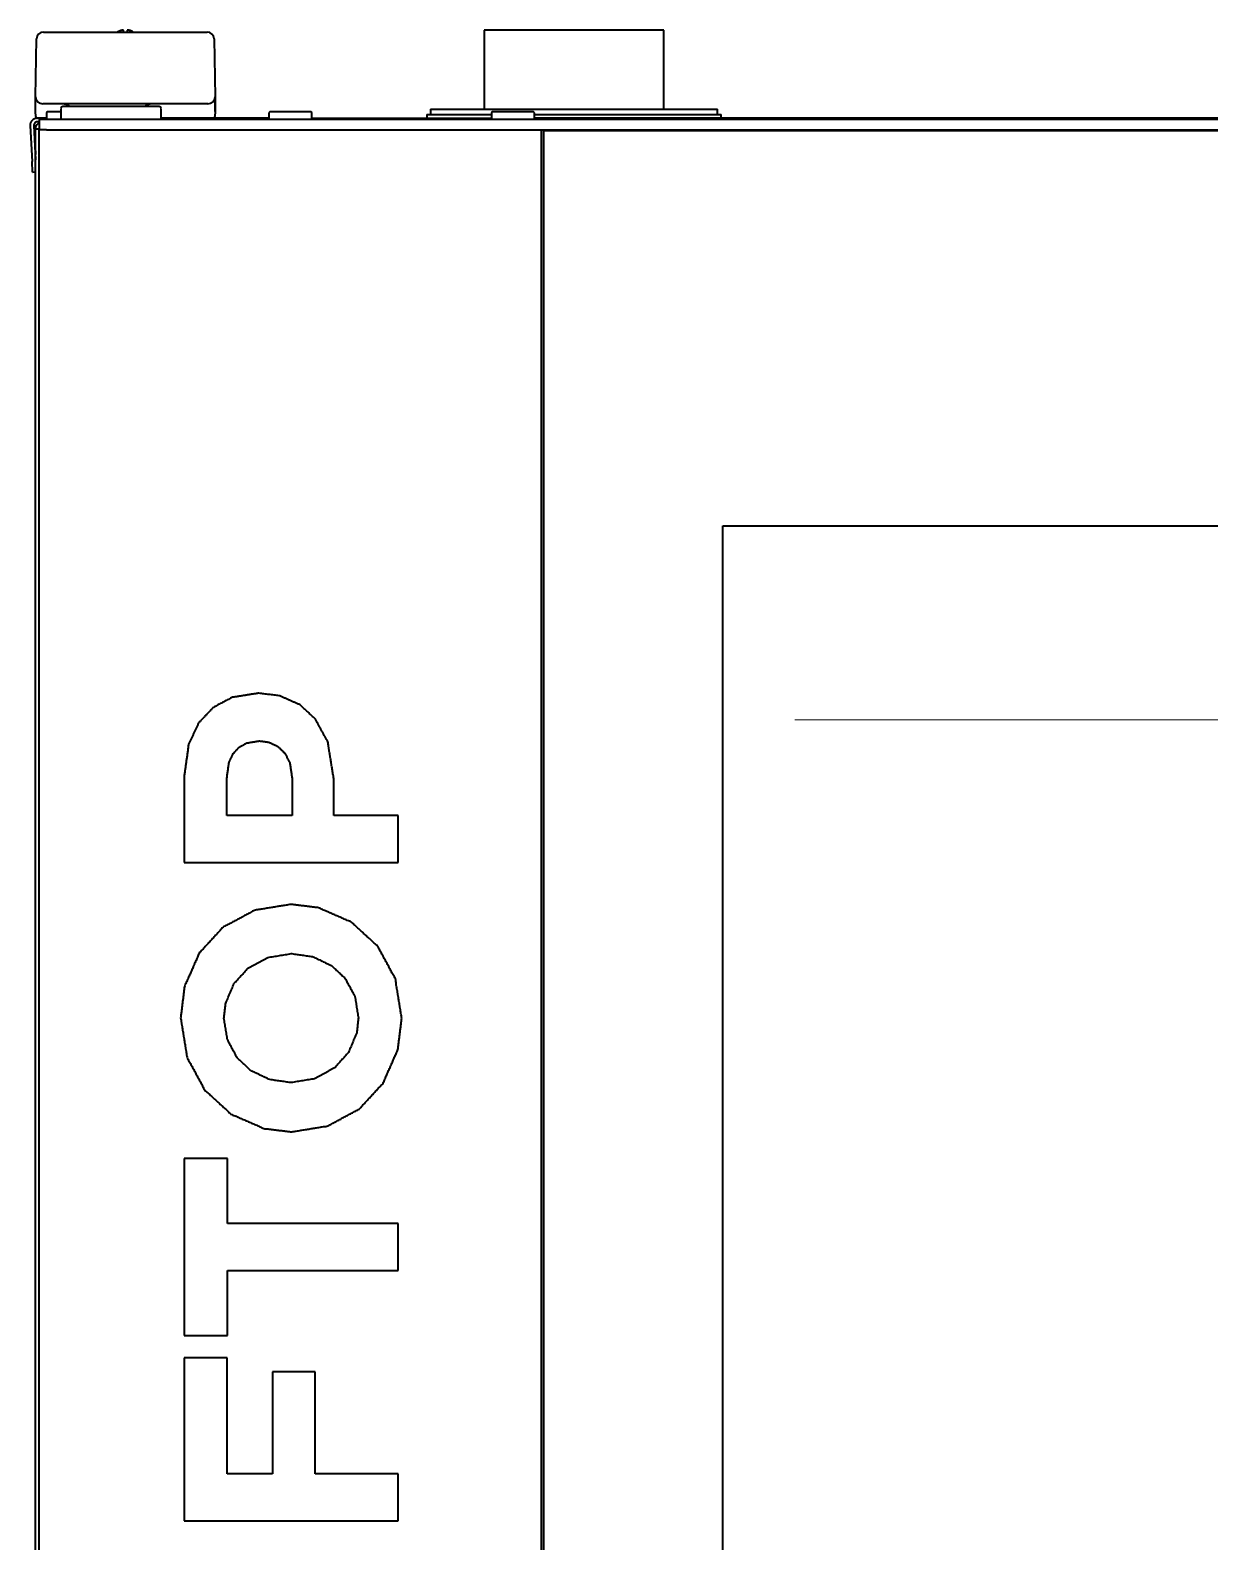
# Model space of a CAD drawing. Extents: x 5819 to 10669, y -850 to 3566.
# Drawn here: x 8371.6 to 8700.2, y 1691.9 to 2112.8 of the extents above; entities that cross this region are included whole.
import ezdxf

# ---------------------------------------------------------------- set-up
doc = ezdxf.new("R2010")
doc.units = 0
doc.header["$LTSCALE"] = 5
doc.layers.get('0').update_dxf_attribs({"linetype": 'CONTINUOUS', "lineweight": 0})
doc.layers.add('1', color=7, linetype='CONTINUOUS', true_color=0xffffff)

msp = doc.modelspace()

# ---------------------------------------------------------------- linework, layer by layer
at = {"color": 2, "linetype": 'Continuous'}
msp.add_line((8584.57, 1920.83), (9022.57, 1920.83), dxfattribs=at)
at = {"layer": '1', "color": 7, "linetype": 'Continuous', "lineweight": 35}
for p, q in [((8373.07, 2094.33), (8373.35, 2110.46)), ((8375.25, 2112.33), (8380.35, 2112.33)), ((8380.35, 2112.33), (8415.79, 2112.33)), ((8415.79, 2112.33), (8420.89, 2112.33)), ((8422.79, 2110.46), (8423.07, 2094.33)), ((8548.07, 2112.83), (8498.07, 2112.83)), ((8498.07, 2112.83), (8498.07, 2090.82)), ((8548.07, 2090.82), (8548.07, 2112.83)), ((8373.08, 2094.26), (8373.07, 2094.33)), ((8373.07, 2094.32), (8373.07, 2094.33)), ((8373.08, 2094.18), (8373.07, 2094.26)), ((8373.08, 2090.19), (8373.08, 2094.18)), ((8380.07, 2092.33), (8375.07, 2092.33)), ((8416.07, 2092.33), (8380.07, 2092.33)), ((8421.07, 2092.33), (8416.07, 2092.33)), ((8423.07, 2094.33), (8423.07, 2094.26)), ((8423.07, 2094.33), (8423.07, 2094.32)), ((8423.07, 2090.33), (8423.07, 2094.29)), ((8423.07, 2094.29), (8423.07, 2094.18)), ((8423.07, 2094.18), (8423.07, 2090.19)), ((8373.13, 2088.81), (8373.08, 2090.19)), ((8373.57, 2088.33), (8373.63, 2088.33)), ((8375.08, 2088.33), (8373.63, 2088.33)), ((8374.07, 2088.08), (8376.07, 2088.08)), ((8374.07, 2088.08), (8374.07, 2085.08)), ((8374.57, 2088.33), (8374.57, 2088.08)), ((8376.07, 2088.33), (8375.08, 2088.33)), ((8376.32, 2090.08), (8376.07, 2089.83)), ((8376.07, 2089.83), (8376.07, 2088.33)), ((8376.07, 2088.33), (8376.32, 2088.08)), ((8376.07, 2088.08), (9230.07, 2088.08)), ((8380.11, 2090.08), (8376.32, 2090.08)), ((8380.13, 2091.08), (8380.07, 2088.08)), ((8394.07, 2091.58), (8380.63, 2091.58)), ((8407.52, 2091.58), (8394.07, 2091.58)), ((8408.07, 2088.08), (8408.02, 2091.08)), ((8421.07, 2088.33), (8408.07, 2088.33)), ((8422.52, 2088.33), (8421.07, 2088.33)), ((8438.08, 2088.33), (8422.52, 2088.33)), ((8423.07, 2090.19), (8423.02, 2088.81)), ((8423.07, 2090.19), (8423.07, 2090.33)), ((8438.32, 2090.08), (8438.07, 2089.83)), ((8438.07, 2089.83), (8438.07, 2088.33)), ((8438.07, 2088.33), (8438.32, 2088.08)), ((8449.82, 2090.08), (8438.32, 2090.08)), ((8450.07, 2089.83), (8449.82, 2090.08)), ((8449.82, 2088.08), (8450.07, 2088.33)), ((8450.07, 2088.33), (8450.07, 2089.83)), ((8450.08, 2088.33), (8500.07, 2088.33)), ((8482.07, 2089.33), (8500.07, 2089.33)), ((8482.07, 2089.33), (8482.07, 2088.33)), ((8483.07, 2090.83), (8563.07, 2090.83)), ((8483.07, 2090.83), (8483.07, 2089.33)), ((8500.32, 2090.08), (8500.07, 2089.83)), ((8500.07, 2089.83), (8500.07, 2088.33)), ((8500.07, 2088.33), (8500.32, 2088.08)), ((8511.82, 2090.08), (8500.32, 2090.08)), ((8512.07, 2089.83), (8511.82, 2090.08)), ((8511.82, 2088.08), (8512.07, 2088.33)), ((8512.07, 2088.33), (8512.07, 2089.83)), ((8512.08, 2089.33), (8564.07, 2089.33)), ((9094.06, 2088.33), (8512.08, 2088.33)), ((8563.07, 2089.33), (8563.07, 2090.83)), ((8564.07, 2088.33), (8564.07, 2089.33)), ((8371.58, 2086.22), (8372.09, 2076.32)), ((8372.57, 2086.27), (8373.07, 2076.76)), ((8372.63, 2086.66), (8373.07, 2078.19)), ((8373.07, 1373.93), (8373.07, 2085.33)), ((8374.07, 2085.33), (8373.07, 2085.33)), ((8374.07, 2087.33), (8373.57, 2087.33)), ((8376.07, 2085.08), (8374.07, 2085.08)), ((8374.07, 1400.58), (8374.07, 2085.08)), ((8374.07, 2085.08), (8374.07, 2085.08)), ((8376.07, 2085.08), (8512.07, 2085.08)), ((8512.07, 2085.08), (9230.07, 2085.08)), ((8514.07, 1400.58), (8514.07, 2085.08)), ((8514.57, 2084.83), (8514.57, 1400.83)), ((9091.57, 2084.83), (8514.57, 2084.83)), ((8515.07, 2085.08), (8515.07, 2084.83)), ((8515.55, 2084.83), (8515.55, 2085.08)), ((8515.57, 2084.83), (8515.57, 2085.08)), ((8549.57, 2085.08), (8549.57, 2084.83)), ((8372.25, 2073.33), (8372.09, 2076.32)), ((8372.25, 2073.33), (8373.07, 2073.37)), ((8564.57, 1510.83), (8564.57, 1974.83)), ((8564.57, 1974.83), (9041.57, 1974.83)), ((8435.26, 1928.19), (8435.09, 1928.19)), ((8435.35, 1914.92), (8435.52, 1914.92)), ((8414.5, 1905.38), (8414.5, 1881.04)), ((8426.33, 1894.15), (8426.33, 1904.28)), ((8444.54, 1904.53), (8444.54, 1894.15)), ((8456.2, 1894.15), (8456.2, 1904.11)), ((8444.54, 1894.15), (8426.33, 1894.15)), ((8474.07, 1894.15), (8456.2, 1894.15)), ((8474.07, 1881.04), (8474.07, 1894.15)), ((8414.5, 1881.04), (8474.07, 1881.04)), ((8444.29, 1869.38), (8444.12, 1869.38)), ((8444.29, 1855.68), (8444.46, 1855.68)), ((8444.29, 1819.77), (8444.12, 1819.77)), ((8444.29, 1806.07), (8444.46, 1806.07)), ((8426.58, 1798.66), (8414.5, 1798.66)), ((8414.5, 1798.66), (8414.5, 1749.3)), ((8426.58, 1780.53), (8426.58, 1798.66)), ((8474.07, 1780.53), (8426.58, 1780.53)), ((8474.07, 1767.43), (8474.07, 1780.53)), ((8426.58, 1749.3), (8426.58, 1767.43)), ((8426.58, 1767.43), (8474.07, 1767.43)), ((8414.5, 1749.3), (8426.58, 1749.3)), ((8426.41, 1743.09), (8414.5, 1743.09)), ((8414.5, 1743.09), (8414.5, 1697.73)), ((8426.41, 1710.83), (8426.41, 1743.09)), ((8439.09, 1739.26), (8439.09, 1710.83)), ((8451.01, 1739.26), (8439.09, 1739.26)), ((8451.01, 1710.83), (8451.01, 1739.26)), ((8439.09, 1710.83), (8426.41, 1710.83)), ((8474.07, 1710.83), (8451.01, 1710.83)), ((8474.07, 1697.73), (8474.07, 1710.83)), ((8414.5, 1697.73), (8474.07, 1697.73))]:
    msp.add_line(p, q, dxfattribs=at)
for centre, radius, start, end in [((8375.25, 2110.43), 1.9, 90, 179), ((8420.89, 2110.43), 1.9, 1, 90), ((8375.07, 2094.33), 2, 182, 270), ((8380.62, 2089.33), 3, 48.59, 90), ((8405.52, 2089.33), 3, 90, 131.41), ((8421.07, 2094.33), 2, 270, 358), ((8373.57, 2086.33), 2, 90, 183), ((8380.63, 2091.08), 0.5, 90, 179), ((8407.52, 2091.08), 0.5, 1, 90), ((8373.57, 2086.33), 1, 90, 183)]:
    msp.add_arc(centre, radius, start, end, dxfattribs=at)
for centre, major_axis, ratio, start_param, end_param in [((8356.61, 2508.38), (-16.46, 414.14), 0.000092, 3.131473, 3.160761), ((8423.74, 2056.13), (-0.67, 38.22), 0.000913, 0.034871, 0.052311), ((8439.63, 2511.07), (16.56, 416.83), 0.000092, 3.122413, 3.157298), ((8372.41, 1888.14), (0.67, 38.2), 0.000913, 6.230864, 6.248307)]:
    msp.add_ellipse(centre, major_axis=major_axis, ratio=ratio, start_param=start_param, end_param=end_param, dxfattribs=at)
for points, degree, knots in [([(8397.07, 2112.82), (8397.02, 2112.81), (8396.91, 2112.78), (8396.75, 2112.73), (8396.59, 2112.67), (8396.43, 2112.61), (8396.28, 2112.54), (8396.13, 2112.47), (8395.99, 2112.4), (8395.9, 2112.35), (8395.88, 2112.33)], 3, [0, 0, 0, 0, 0.134115, 0.26823, 0.402345, 0.53646, 0.670575, 0.80469, 0.938805, 1, 1, 1, 1]), ([(8397.57, 2112.27), (8397.57, 2112.4), (8397.57, 2112.5), (8397.57, 2112.64), (8397.57, 2112.68), (8397.57, 2112.76), (8397.57, 2112.79), (8397.57, 2112.82)], 3, [0, 0, 0, 0, 0.5, 0.5, 0.75, 0.75, 1, 1, 1, 1]), ([(8400.37, 2112.27), (8400.17, 2112.4), (8399.96, 2112.5), (8399.64, 2112.64), (8399.53, 2112.68), (8399.3, 2112.76), (8399.19, 2112.79), (8399.07, 2112.82)], 3, [0, 0, 0, 0, 0.5, 0.5, 0.75, 0.75, 1, 1, 1, 1]), ([(8373.13, 2088.81), (8373.13, 2088.8), (8373.13, 2088.79), (8373.13, 2088.77), (8373.13, 2088.75), (8373.13, 2088.74)], 3, [0, 0, 0, 0, 0.5, 0.5, 1, 1, 1, 1]), ([(8373.13, 2088.74), (8373.14, 2088.71), (8373.15, 2088.68), (8373.16, 2088.64), (8373.17, 2088.63), (8373.18, 2088.6), (8373.18, 2088.59), (8373.21, 2088.55), (8373.22, 2088.53), (8373.25, 2088.49), (8373.26, 2088.48), (8373.28, 2088.46), (8373.29, 2088.45), (8373.33, 2088.42), (8373.35, 2088.41), (8373.39, 2088.39), (8373.4, 2088.38), (8373.43, 2088.37), (8373.44, 2088.36), (8373.48, 2088.35), (8373.51, 2088.34), (8373.55, 2088.33), (8373.57, 2088.33), (8373.6, 2088.33), (8373.61, 2088.33), (8373.63, 2088.33)], 3, [0, 0, 0, 0, 0.125, 0.125, 0.1875, 0.1875, 0.25, 0.25, 0.375, 0.375, 0.4375, 0.4375, 0.5, 0.5, 0.625, 0.625, 0.6875, 0.6875, 0.75, 0.75, 0.875, 0.875, 0.9375, 0.9375, 1, 1, 1, 1]), ([(8422.52, 2088.33), (8422.53, 2088.33), (8422.55, 2088.33), (8422.58, 2088.33), (8422.59, 2088.33), (8422.64, 2088.34), (8422.66, 2088.35), (8422.7, 2088.36), (8422.72, 2088.37), (8422.75, 2088.38), (8422.76, 2088.39), (8422.8, 2088.41), (8422.82, 2088.42), (8422.85, 2088.45), (8422.86, 2088.46), (8422.88, 2088.48), (8422.89, 2088.49), (8422.92, 2088.53), (8422.94, 2088.55), (8422.96, 2088.59), (8422.97, 2088.6), (8422.98, 2088.63), (8422.99, 2088.64), (8423, 2088.68), (8423.01, 2088.71), (8423.01, 2088.74)], 3, [0, 0, 0, 0, 0.0625, 0.0625, 0.125, 0.125, 0.25, 0.25, 0.3125, 0.3125, 0.375, 0.375, 0.5, 0.5, 0.5625, 0.5625, 0.625, 0.625, 0.75, 0.75, 0.8125, 0.8125, 0.875, 0.875, 1, 1, 1, 1]), ([(8423.01, 2088.74), (8423.02, 2088.75), (8423.02, 2088.77), (8423.02, 2088.79), (8423.02, 2088.8), (8423.02, 2088.81)], 3, [0, 0, 0, 0, 0.5, 0.5, 1, 1, 1, 1]), ([(8373.07, 2085.33), (8373.07, 2085.46), (8373.09, 2085.59), (8373.14, 2085.84), (8373.18, 2085.97), (8373.28, 2086.21), (8373.34, 2086.33), (8373.48, 2086.55), (8373.57, 2086.65), (8373.75, 2086.83), (8373.85, 2086.92), (8373.99, 2087.01), (8374.02, 2087.03), (8374.05, 2087.05)], 3, [0, 0, 0, 0, 0.189429, 0.189429, 0.378859, 0.378859, 0.568288, 0.568288, 0.757717, 0.757717, 0.947146, 0.947146, 1, 1, 1, 1]), ([(8435.09, 1928.19), (8427.75, 1927.01), (8422.6, 1924.27), (8418.5, 1919.94), (8415.71, 1914.03), (8414.5, 1905.38)], 1, [0, 0, 0.215727, 0.384749, 0.557582, 0.746856, 1, 1]), ([(8456.2, 1904.11), (8454.48, 1914.67), (8451.02, 1921.01), (8446.77, 1924.95), (8440.95, 1927.51), (8435.26, 1928.19)], 1, [0, 0, 0.29881, 0.500518, 0.662364, 0.839987, 1, 1]), ([(8426.33, 1904.28), (8426.97, 1908.9), (8428.14, 1911.38), (8429.82, 1913.2), (8431.93, 1914.36), (8435.35, 1914.92)], 1, [0, 0, 0.2962, 0.469868, 0.627218, 0.780016, 1, 1]), ([(8435.52, 1914.92), (8438.09, 1914.57), (8440.55, 1913.41), (8442.51, 1911.49), (8443.89, 1908.79), (8444.54, 1904.53)], 1, [0, 0, 0.168208, 0.345005, 0.523111, 0.720374, 1, 1]), ([(8444.12, 1869.38), (8434.04, 1867.74), (8425.31, 1863.04), (8418.68, 1855.84), (8414.55, 1846.47), (8413.48, 1837.81)], 1, [0, 0, 0.20887, 0.411678, 0.61188, 0.821497, 1, 1]), ([(8475.09, 1837.64), (8473.31, 1848.63), (8468.35, 1857.79), (8461.07, 1864.45), (8451.88, 1868.46), (8444.29, 1869.38)], 1, [0, 0, 0.226786, 0.438857, 0.639934, 0.844142, 1, 1]), ([(8425.56, 1837.64), (8426.03, 1841.84), (8428.34, 1847.32), (8432.23, 1851.6), (8437.79, 1854.62), (8444.29, 1855.68)], 1, [0, 0, 0.146271, 0.352276, 0.55288, 0.772063, 1, 1]), ([(8444.46, 1855.68), (8450.25, 1854.85), (8455.52, 1852.35), (8459.33, 1848.77), (8462.04, 1843.78), (8463.01, 1837.81)], 1, [0, 0, 0.204513, 0.407945, 0.590553, 0.788674, 1, 1]), ([(8413.48, 1837.81), (8415.26, 1826.82), (8420.22, 1817.66), (8427.5, 1811), (8436.69, 1806.99), (8444.29, 1806.07)], 1, [0, 0, 0.226786, 0.438858, 0.639934, 0.844142, 1, 1]), ([(8444.12, 1819.77), (8438.32, 1820.6), (8433.05, 1823.1), (8429.24, 1826.68), (8426.53, 1831.67), (8425.56, 1837.64)], 1, [0, 0, 0.204514, 0.407945, 0.590554, 0.788674, 1, 1]), ([(8463.01, 1837.81), (8462.54, 1833.61), (8460.23, 1828.13), (8456.34, 1823.85), (8450.78, 1820.83), (8444.29, 1819.77)], 1, [0, 0, 0.146271, 0.352275, 0.552878, 0.772061, 1, 1]), ([(8444.46, 1806.07), (8454.53, 1807.71), (8463.26, 1812.41), (8469.89, 1819.61), (8474.02, 1828.98), (8475.09, 1837.64)], 1, [0, 0, 0.20887, 0.411678, 0.61188, 0.821497, 1, 1])]:
    msp.add_open_spline(points, degree=degree, knots=knots, dxfattribs=at)
for points, degree in [([(8397.57, 2112.82), (8397.55, 2112.83), (8397.5, 2112.83), (8397.42, 2112.84), (8397.35, 2112.84), (8397.28, 2112.84), (8397.21, 2112.84), (8397.14, 2112.83), (8397.1, 2112.82), (8397.07, 2112.82)], 3), ([(8399.07, 2112.82), (8399.05, 2112.82), (8399, 2112.83), (8398.93, 2112.84), (8398.86, 2112.84), (8398.79, 2112.84), (8398.72, 2112.84), (8398.64, 2112.83), (8398.6, 2112.82), (8398.57, 2112.82)], 3), ([(8398.57, 2112.82), (8398.57, 2112.81), (8398.57, 2112.78), (8398.57, 2112.73), (8398.57, 2112.67), (8398.57, 2112.61), (8398.57, 2112.54), (8398.57, 2112.47), (8398.57, 2112.38), (8398.57, 2112.31), (8398.57, 2112.27)], 3), ([(8373.08, 2094.21), (8373.08, 2094.2), (8373.08, 2094.19), (8373.08, 2094.18)], 3), ([(8423.07, 2094.22), (8423.07, 2094.18)], 1)]:
    msp.add_open_spline(points, degree=degree, dxfattribs=at)

doc.saveas('drawing.dxf')
